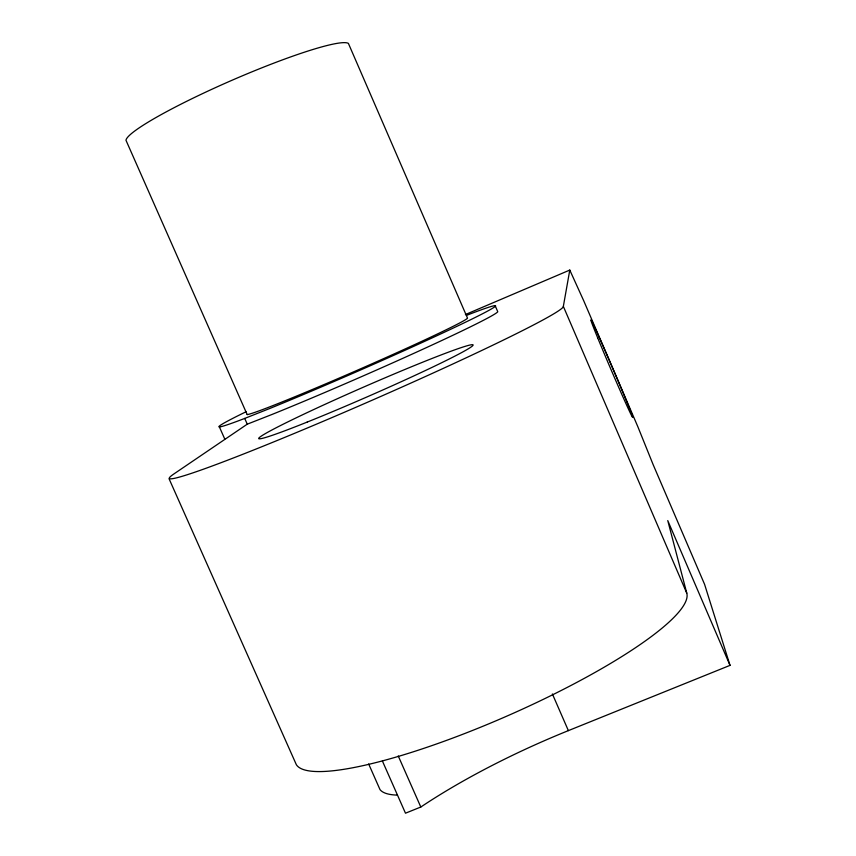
<?xml version="1.0" encoding="UTF-8"?>
<svg xmlns="http://www.w3.org/2000/svg" width="856" height="856" viewBox="0 0 856 856"><rect width="100%" height="100%" fill="white"/><g stroke="black" fill="none" stroke-linecap="round" stroke-linejoin="round"><path stroke-width="1.28" d="M169.103 478.857L296.337 764.665A213.315 41.398 -23.7 0 0 507.287 715.926A213.315 41.398 -23.7 0 0 686.769 593.144L563.344 306.395L569.786 270.068L465.407 314.548M495.367 306.17L497.775 311.745A150.849 5.179 -23.6 0 1 416.102 352.319A150.849 5.179 -23.6 0 1 272.187 414.39L247.256 424.18L173.479 474.235A215.231 9.576 -23.6 0 0 343.898 412.474A215.231 9.576 -23.6 0 0 563.344 306.395M382.386 760.973L405.487 813.2L420.81 807.026A247.191 64.938 -23.6 0 1 568.373 730.628L730.018 665.369L704.574 584.316L653.117 464.573L637.848 426.727L583.738 300.809L569.786 270.068M219.361 426.866L224.775 439.075M368.658 763.969L380.01 789.617A149.169 33.031 -23.8 0 0 397.12 795.106M398.243 755.955L420.81 807.026M244.709 418.413L247.256 424.18M552.388 693.959L568.373 730.628M730.018 665.369L667.755 520.576L686.769 593.144M466.413 315.415A150.881 4.74 -23.6 0 1 453.744 327.827A150.881 4.74 -23.6 0 1 269.608 408.547L243.842 418.766A150.881 4.74 -23.6 0 1 246.068 411.757M247.17 414.572L125.982 140.277A121.616 13.664 -23.5 0 1 231.997 80.271A121.616 13.664 -23.5 0 1 348.403 43.41L467.547 318.197A120.589 3.788 -23.6 0 1 358.664 369.642A120.589 3.788 -23.6 0 1 247.17 414.572M307.208 422.072A116.962 5.189 -23.6 0 0 473.026 345.278A116.962 5.189 -23.6 0 0 317.865 407.627A116.962 5.189 -23.6 0 0 307.208 422.072M597.691 337.863A53.072 1.049 66.8 0 0 632.028 416.465A53.072 1.049 66.8 0 0 604.946 350.265A53.072 1.049 66.8 0 0 597.691 337.863"/></g></svg>
